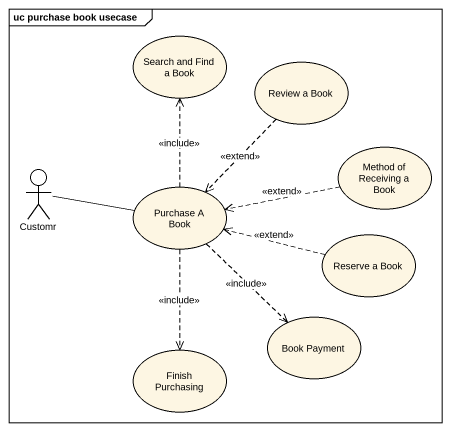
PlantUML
@startuml
mainframe uc purchase book usecase
usecase "Search and Find a Book" as Search_and_Find_a_Book
usecase "Review a Book" as Review_a_Book
usecase "Method of Receiving a Book" as Method_of_Receiving_a_Book
actor Customr
usecase "Purchase A Book" as Purchase_A_Book
usecase "Reserve a Book" as Reserve_a_Book
usecase "Finish Purchasing" as Finish_Purchasing
usecase "Book Payment" as Book_Payment
Review_a_Book ..> Purchase_A_Book : <<extend>>
Method_of_Receiving_a_Book .left.> Purchase_A_Book : <<extend>>
Customr -right- Purchase_A_Book
Purchase_A_Book .up.> Search_and_Find_a_Book : <<include>>
Purchase_A_Book ..> Finish_Purchasing : <<include>>
Purchase_A_Book ..> Book_Payment : <<include>>
Reserve_a_Book .left.> Purchase_A_Book : <<extend>>
@enduml
